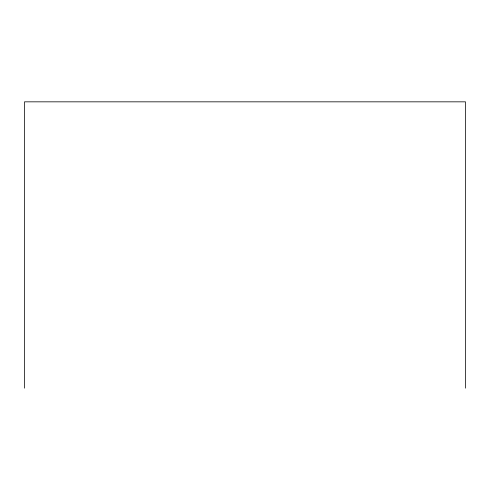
<?xml version="1.0" encoding="UTF-8"?>
<svg xmlns="http://www.w3.org/2000/svg" width="490" height="490" viewBox="0 0 490 490"><rect width="100%" height="100%" fill="white"/><g stroke="black" fill="none" stroke-linecap="round" stroke-linejoin="round"><path stroke-width="0.73" d="M465.5 388.166L465.5 101.834L24.5 101.834L24.5 388.166"/></g></svg>
